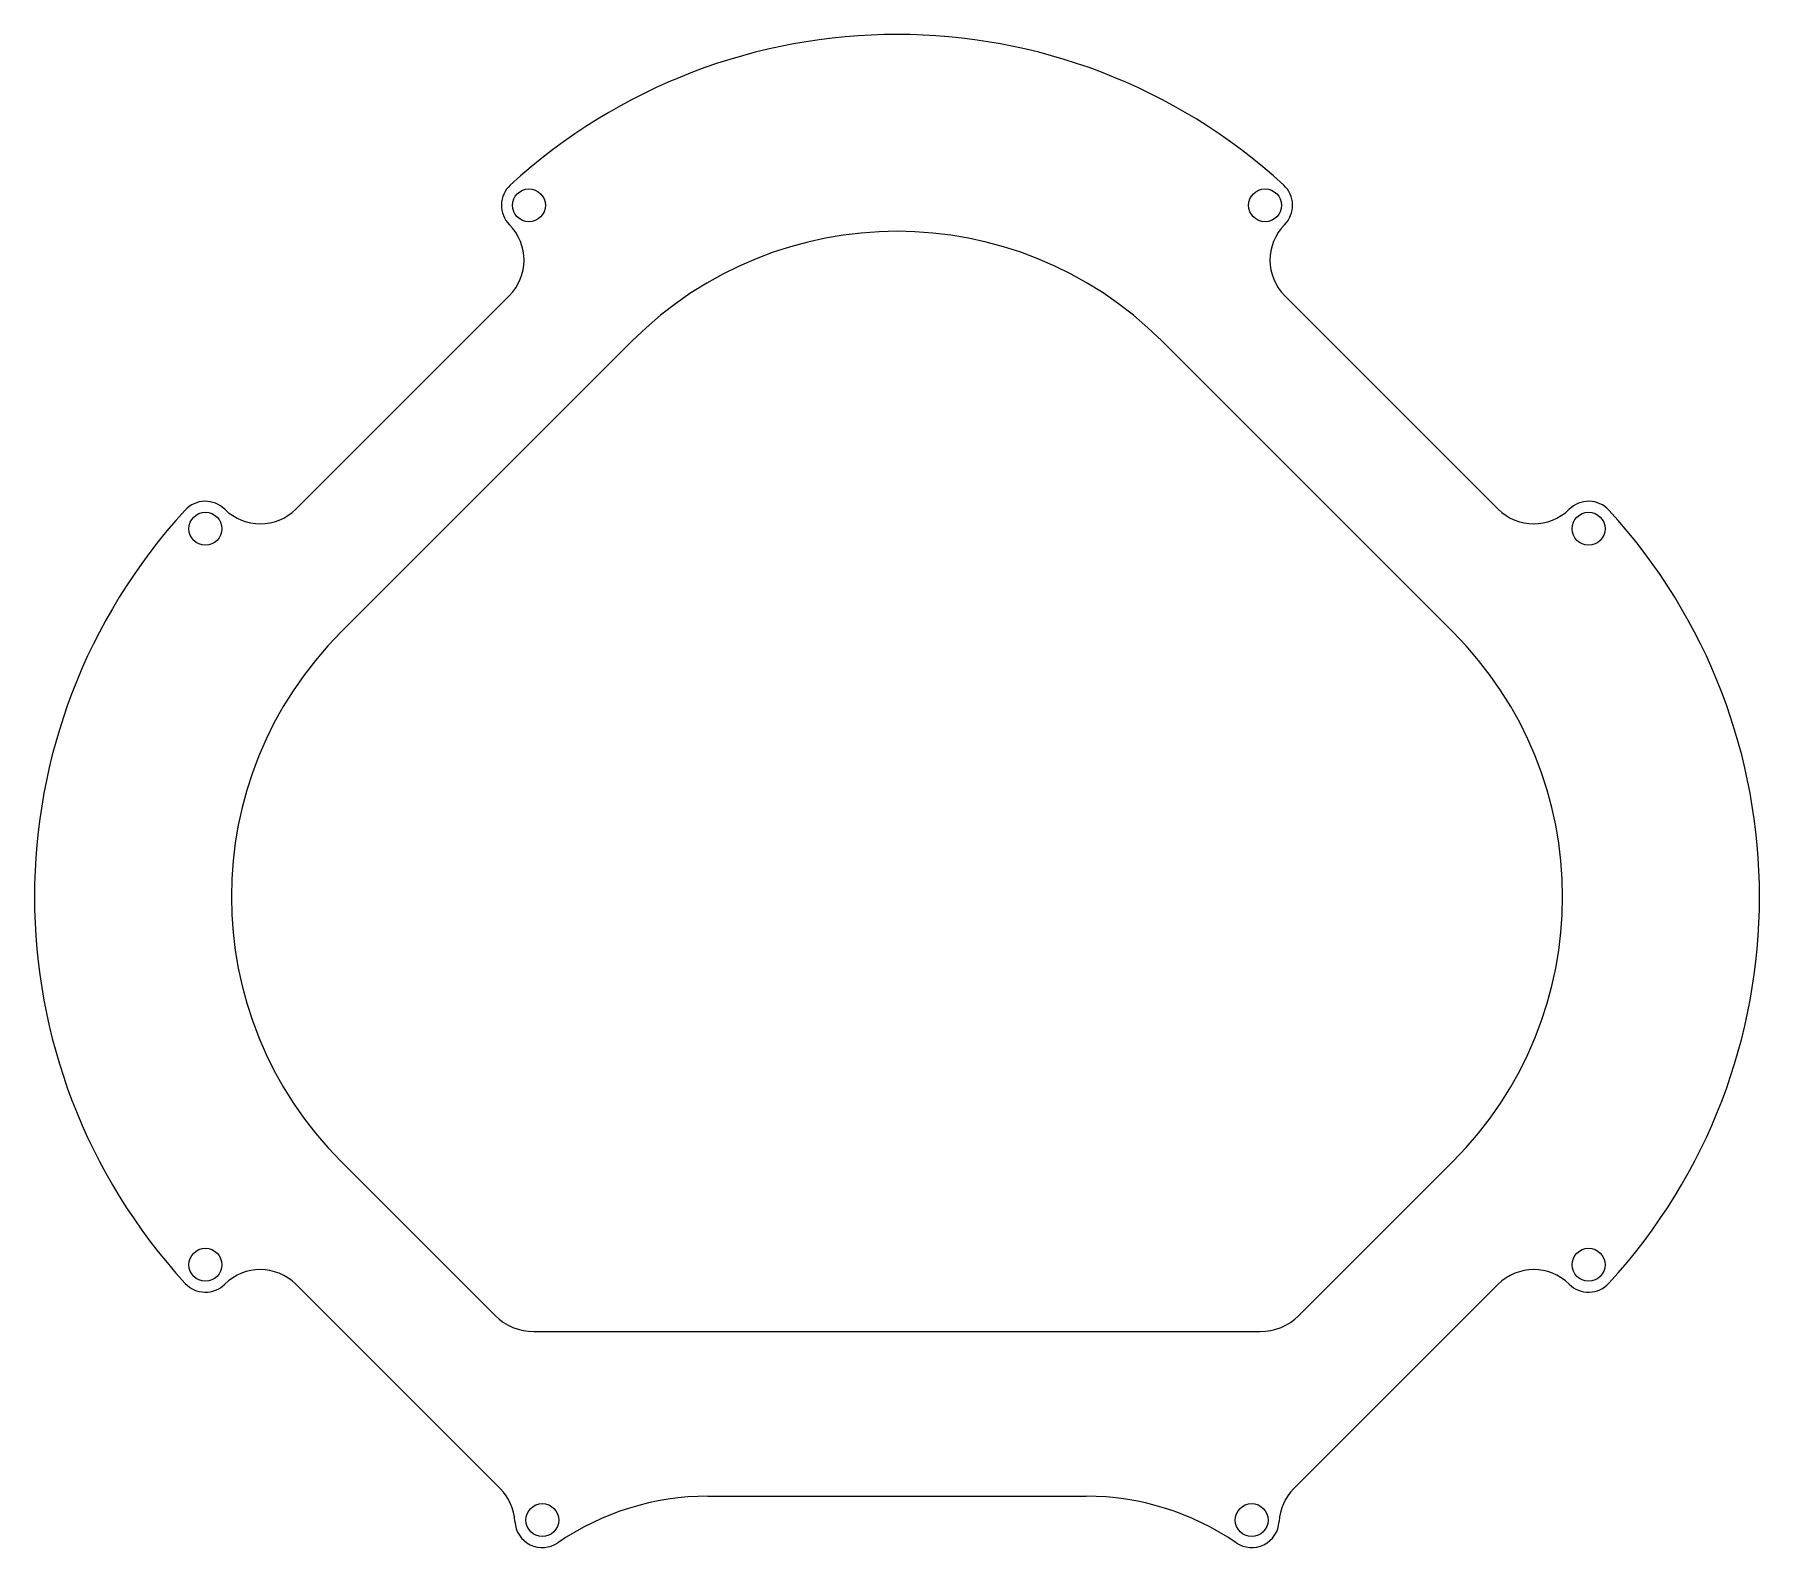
# Model space of a CAD drawing. Header units: millimetres. Extents: x -94 to 94, y -71 to 94.
import ezdxf

# ---------------------------------------------------------------- set-up
doc = ezdxf.new("R2010")
doc.units = ezdxf.units.MM
doc.layers.add('Pad028', color=7, linetype='CONTINUOUS')

msp = doc.modelspace()

# ---------------------------------------------------------------- linework, layer by layer
at = {"layer": 'Pad028'}
for p, q in [((-42.27, 77.8), (-42.27, 77.8, 1)), ((-42.27, 77.8), (-42.27, 77.8, 1)), ((42.27, 77.8), (42.27, 77.8, 1)), ((42.27, 77.8), (42.27, 77.8, 1)), ((-38.44, 75.6), (-38.44, 75.6, 1)), ((-38.44, 75.6), (-38.44, 75.6, 1)), ((42.04, 75.6), (42.04, 75.6, 1)), ((42.04, 75.6), (42.04, 75.6, 1)), ((-42.37, 73.48), (-42.37, 73.48, 1)), ((-42.37, 73.48), (-42.37, 73.48, 1)), ((42.37, 73.48), (42.37, 73.48, 1)), ((42.37, 73.48), (42.37, 73.48, 1)), ((-65.72, 42.38), (-42.38, 65.72)), ((-65.72, 42.38, 1), (-42.38, 65.72, 1)), ((-65.72, 42.38), (-42.38, 65.72)), ((-65.72, 42.38, 1), (-42.38, 65.72, 1)), ((-42.38, 65.72), (-42.38, 65.72, 1)), ((-42.38, 65.72), (-42.38, 65.72, 1)), ((42.38, 65.72), (42.38, 65.72, 1)), ((42.38, 65.72), (65.72, 42.38)), ((42.38, 65.72, 1), (65.72, 42.38, 1)), ((42.38, 65.72), (42.38, 65.72, 1)), ((42.38, 65.72), (65.72, 42.38)), ((42.38, 65.72, 1), (65.72, 42.38, 1)), ((-60.77, 28.95), (-28.95, 60.77)), ((-60.77, 28.95, 1), (-28.95, 60.77, 1)), ((-60.77, 28.95), (-28.95, 60.77)), ((-60.77, 28.95, 1), (-28.95, 60.77, 1)), ((-28.95, 60.77), (-28.95, 60.77, 1)), ((-28.95, 60.77), (-28.95, 60.77, 1)), ((28.95, 60.77), (28.95, 60.77, 1)), ((28.95, 60.77), (60.77, 28.95)), ((28.95, 60.77, 1), (60.77, 28.95, 1)), ((28.95, 60.77), (28.95, 60.77, 1)), ((28.95, 60.77), (60.77, 28.95)), ((28.95, 60.77, 1), (60.77, 28.95, 1)), ((-77.8, 42.27), (-77.8, 42.27, 1)), ((-77.8, 42.27), (-77.8, 42.27, 1)), ((-73.48, 42.37), (-73.48, 42.37, 1)), ((-73.48, 42.37), (-73.48, 42.37, 1)), ((-65.72, 42.38), (-65.72, 42.38, 1)), ((-65.72, 42.38), (-65.72, 42.38, 1)), ((65.72, 42.38), (65.72, 42.38, 1)), ((65.72, 42.38), (65.72, 42.38, 1)), ((73.48, 42.37), (73.48, 42.37, 1)), ((73.48, 42.37), (73.48, 42.37, 1)), ((77.81, 42.27), (77.81, 42.27, 1)), ((77.81, 42.27), (77.81, 42.27, 1)), ((-73.8, 40.24), (-73.8, 40.24, 1)), ((-73.8, 40.24), (-73.8, 40.24, 1)), ((77.4, 40.24), (77.4, 40.24, 1)), ((77.4, 40.24), (77.4, 40.24, 1)), ((-60.77, 28.95), (-60.77, 28.95, 1)), ((-60.77, 28.95), (-60.77, 28.95, 1)), ((60.77, 28.95), (60.77, 28.95, 1)), ((60.77, 28.95), (60.77, 28.95, 1)), ((-60.77, -28.95), (-60.77, -28.95, 1)), ((-60.77, -28.95), (-60.77, -28.95, 1)), ((-60.77, -28.95), (-43.92, -45.79)), ((-60.77, -28.95, 1), (-43.92, -45.79, 1)), ((-60.77, -28.95), (-43.92, -45.79)), ((-60.77, -28.95, 1), (-43.92, -45.79, 1)), ((60.77, -28.95), (43.92, -45.79)), ((60.77, -28.95, 1), (43.92, -45.79, 1)), ((60.77, -28.95), (43.92, -45.79)), ((60.77, -28.95, 1), (43.92, -45.79, 1)), ((60.77, -28.95), (60.77, -28.95, 1)), ((60.77, -28.95), (60.77, -28.95, 1)), ((-73.8, -40.24), (-73.8, -40.24, 1)), ((-73.8, -40.24), (-73.8, -40.24, 1)), ((77.4, -40.24), (77.4, -40.24, 1)), ((77.4, -40.24), (77.4, -40.24, 1)), ((-77.8, -42.27), (-77.8, -42.27, 1)), ((-77.8, -42.27), (-77.8, -42.27, 1)), ((-73.48, -42.37), (-73.48, -42.37, 1)), ((-73.48, -42.37), (-73.48, -42.37, 1)), ((-65.72, -42.38), (-65.72, -42.38, 1)), ((-65.72, -42.38), (-65.72, -42.38, 1)), ((-65.72, -42.38), (-43.37, -64.72)), ((-65.72, -42.38, 1), (-43.37, -64.72, 1)), ((-65.72, -42.38), (-43.37, -64.72)), ((-65.72, -42.38, 1), (-43.37, -64.72, 1)), ((43.37, -64.72), (65.72, -42.38)), ((43.37, -64.72, 1), (65.72, -42.38, 1)), ((43.37, -64.72), (65.72, -42.38)), ((43.37, -64.72, 1), (65.72, -42.38, 1)), ((65.72, -42.38), (65.72, -42.38, 1)), ((65.72, -42.38), (65.72, -42.38, 1)), ((73.48, -42.37), (73.48, -42.37, 1)), ((73.48, -42.37), (73.48, -42.37, 1)), ((77.8, -42.27), (77.8, -42.27, 1)), ((77.8, -42.27), (77.8, -42.27, 1)), ((-43.92, -45.79), (-43.92, -45.79, 1)), ((-43.92, -45.79), (-43.92, -45.79, 1)), ((43.92, -45.79), (43.92, -45.79, 1)), ((43.92, -45.79), (43.92, -45.79, 1)), ((-39.68, -47.55), (-39.68, -47.55, 1)), ((-39.68, -47.55), (-39.68, -47.55, 1)), ((-39.68, -47.55), (39.68, -47.55)), ((-39.68, -47.55, 1), (39.68, -47.55, 1)), ((-39.68, -47.55), (39.68, -47.55)), ((-39.68, -47.55, 1), (39.68, -47.55, 1)), ((39.68, -47.55), (39.68, -47.55, 1)), ((39.68, -47.55), (39.68, -47.55, 1)), ((-43.37, -64.72), (-43.37, -64.72, 1)), ((-43.37, -64.72), (-43.37, -64.72, 1)), ((-20.67, -65.55), (-20.67, -65.55, 1)), ((-20.67, -65.55), (-20.67, -65.55, 1)), ((-20.67, -65.55), (20.67, -65.55)), ((-20.67, -65.55, 1), (20.67, -65.55, 1)), ((-20.67, -65.55), (20.67, -65.55)), ((-20.67, -65.55, 1), (20.67, -65.55, 1)), ((20.67, -65.55), (20.67, -65.55, 1)), ((20.67, -65.55), (20.67, -65.55, 1)), ((43.37, -64.72), (43.37, -64.72, 1)), ((43.37, -64.72), (43.37, -64.72, 1)), ((-41.77, -68.32), (-41.77, -68.32, 1)), ((-41.77, -68.32), (-41.77, -68.32, 1)), ((-36.97, -68.16), (-36.97, -68.16, 1)), ((-36.97, -68.16), (-36.97, -68.16, 1)), ((40.57, -68.16), (40.57, -68.16, 1)), ((40.57, -68.16), (40.57, -68.16, 1)), ((41.77, -68.32), (41.77, -68.32, 1)), ((41.77, -68.32), (41.77, -68.32, 1)), ((-37.08, -70.63), (-37.08, -70.63, 1)), ((-37.08, -70.63), (-37.08, -70.63, 1)), ((37.08, -70.63), (37.08, -70.63, 1)), ((37.08, -70.63), (37.08, -70.63, 1))]:
    msp.add_line(p, q, dxfattribs=at)
for centre in [(-40.24, 75.6), (-40.24, 75.6, 1), (-40.24, 75.6), (-40.24, 75.6, 1), (40.24, 75.6), (40.24, 75.6, 1), (40.24, 75.6), (40.24, 75.6, 1), (-75.6, 40.24), (-75.6, 40.24, 1), (-75.6, 40.24), (-75.6, 40.24, 1), (75.6, 40.24), (75.6, 40.24, 1), (75.6, 40.24), (75.6, 40.24, 1), (-75.6, -40.24), (-75.6, -40.24, 1), (-75.6, -40.24), (-75.6, -40.24, 1), (75.6, -40.24), (75.6, -40.24, 1), (75.6, -40.24), (75.6, -40.24, 1), (-38.77, -68.16), (-38.77, -68.16, 1), (-38.77, -68.16), (-38.77, -68.16, 1), (38.77, -68.16), (38.77, -68.16, 1), (38.77, -68.16), (38.77, -68.16, 1)]:
    msp.add_circle(centre, 1.8, dxfattribs=at)
for centre, radius, start, end in [((0, 31.82), 62.46, 47.4083, 132.5903), ((0, 31.82, 1), 62.46, 47.4083, 132.5903), ((0, 31.82), 62.46, 47.4083, 132.5903), ((0, 31.82, 1), 62.46, 47.4083, 132.5903), ((-40.24, 75.6), 3, 132.5903, -135.1884), ((-40.24, 75.6, 1), 3, 132.5903, -135.1884), ((-40.24, 75.6), 3, 132.5903, -135.1884), ((-40.24, 75.6, 1), 3, 132.5903, -135.1884), ((40.24, 75.6), 3, -44.8116, 47.381), ((40.24, 75.6, 1), 3, -44.8116, 47.381), ((40.24, 75.6), 3, -44.8116, 47.381), ((40.24, 75.6, 1), 3, -44.8116, 47.381), ((-46.27, 69.6), 5.5, -45, 44.8116), ((-46.27, 69.6, 1), 5.5, -45, 44.8116), ((-46.27, 69.6), 5.5, -45, 44.8116), ((-46.27, 69.6, 1), 5.5, -45, 44.8116), ((0, 31.82), 40.94, 45, 135), ((0, 31.82, 1), 40.94, 45, 135), ((0, 31.82), 40.94, 45, 135), ((0, 31.82, 1), 40.94, 45, 135), ((46.27, 69.6), 5.5, 135.1884, -135), ((46.27, 69.6, 1), 5.5, 135.1884, -135), ((46.27, 69.6), 5.5, 135.1884, -135), ((46.27, 69.6, 1), 5.5, 135.1884, -135), ((-31.82, 0), 62.46, 137.4097, -137.4058), ((-31.82, 0, 1), 62.46, 137.4097, -137.4058), ((-31.82, 0), 62.46, 137.4097, -137.4058), ((-31.82, 0, 1), 62.46, 137.4097, -137.4058), ((-75.6, 40.24), 3, 45.1884, 137.4097), ((-75.6, 40.24, 1), 3, 45.1884, 137.4097), ((-75.6, 40.24), 3, 45.1884, 137.4097), ((-75.6, 40.24, 1), 3, 45.1884, 137.4097), ((-69.6, 46.27), 5.5, -134.8116, -45), ((-69.6, 46.27, 1), 5.5, -134.8116, -45), ((-69.6, 46.27), 5.5, -134.8116, -45), ((-69.6, 46.27, 1), 5.5, -134.8116, -45), ((69.6, 46.27), 5.5, -135, -45.1884), ((69.6, 46.27, 1), 5.5, -135, -45.1884), ((69.6, 46.27), 5.5, -135, -45.1884), ((69.6, 46.27, 1), 5.5, -135, -45.1884), ((75.6, 40.24), 3, 42.5101, 134.8116), ((75.6, 40.24, 1), 3, 42.5101, 134.8116), ((75.6, 40.24), 3, 42.5101, 134.8116), ((75.6, 40.24, 1), 3, 42.5101, 134.8116), ((31.82, 0), 62.46, -42.5903, 42.5865), ((31.82, 0, 1), 62.46, -42.5903, 42.5865), ((31.82, 0), 62.46, -42.5903, 42.5865), ((31.82, 0, 1), 62.46, -42.5903, 42.5865), ((-31.82, 0), 40.94, 135, -135), ((-31.82, 0, 1), 40.94, 135, -135), ((-31.82, 0), 40.94, 135, -135), ((-31.82, 0, 1), 40.94, 135, -135), ((31.82, 0), 40.94, -45, 45), ((31.82, 0, 1), 40.94, -45, 45), ((31.82, 0), 40.94, -45, 45), ((31.82, 0, 1), 40.94, -45, 45), ((-69.6, -46.27), 5.5, 45, 134.8116), ((-69.6, -46.27, 1), 5.5, 45, 134.8116), ((-69.6, -46.27), 5.5, 45, 134.8116), ((-69.6, -46.27, 1), 5.5, 45, 134.8116), ((69.6, -46.27), 5.5, 45.1884, 135), ((69.6, -46.27, 1), 5.5, 45.1884, 135), ((69.6, -46.27), 5.5, 45.1884, 135), ((69.6, -46.27, 1), 5.5, 45.1884, 135), ((-75.6, -40.24), 3, -137.3294, -45.1884), ((-75.6, -40.24, 1), 3, -137.3294, -45.1884), ((-75.6, -40.24), 3, -137.3294, -45.1884), ((-75.6, -40.24, 1), 3, -137.3294, -45.1884), ((75.6, -40.24), 3, -134.8116, -42.5903), ((75.6, -40.24, 1), 3, -134.8116, -42.5903), ((75.6, -40.24), 3, -134.8116, -42.5903), ((75.6, -40.24, 1), 3, -134.8116, -42.5903), ((-39.68, -41.55), 6, -135, -90), ((-39.68, -41.55, 1), 6, -135, -90), ((-39.68, -41.55), 6, -135, -90), ((-39.68, -41.55, 1), 6, -135, -90), ((39.68, -41.55), 6, -90, -45), ((39.68, -41.55, 1), 6, -90, -45), ((39.68, -41.55), 6, -90, -45), ((39.68, -41.55, 1), 6, -90, -45), ((-47.26, -68.61), 5.5, 3.0646, 45), ((-47.26, -68.61, 1), 5.5, 3.0646, 45), ((-47.26, -68.61), 5.5, 3.0646, 45), ((-47.26, -68.61, 1), 5.5, 3.0646, 45), ((-20.67, -94.55), 29, 90, 124.4495), ((-20.67, -94.55, 1), 29, 90, 124.4495), ((-20.67, -94.55), 29, 90, 124.4495), ((-20.67, -94.55, 1), 29, 90, 124.4495), ((20.67, -94.55), 29, 55.5505, 90), ((20.67, -94.55, 1), 29, 55.5505, 90), ((20.67, -94.55), 29, 55.5505, 90), ((20.67, -94.55, 1), 29, 55.5505, 90), ((47.26, -68.61), 5.5, 135, 176.9352), ((47.26, -68.61, 1), 5.5, 135, 176.9352), ((47.26, -68.61), 5.5, 135, 176.9352), ((47.26, -68.61, 1), 5.5, 135, 176.9352), ((-38.77, -68.16), 3, -176.9354, -55.5505), ((-38.77, -68.16, 1), 3, -176.9354, -55.5505), ((-38.77, -68.16), 3, -176.9354, -55.5505), ((-38.77, -68.16, 1), 3, -176.9354, -55.5505), ((38.77, -68.16), 3, -124.4495, -3.0648), ((38.77, -68.16, 1), 3, -124.4495, -3.0648), ((38.77, -68.16), 3, -124.4495, -3.0648), ((38.77, -68.16, 1), 3, -124.4495, -3.0648)]:
    msp.add_arc(centre, radius, start, end, dxfattribs=at)

doc.saveas('drawing.dxf')
